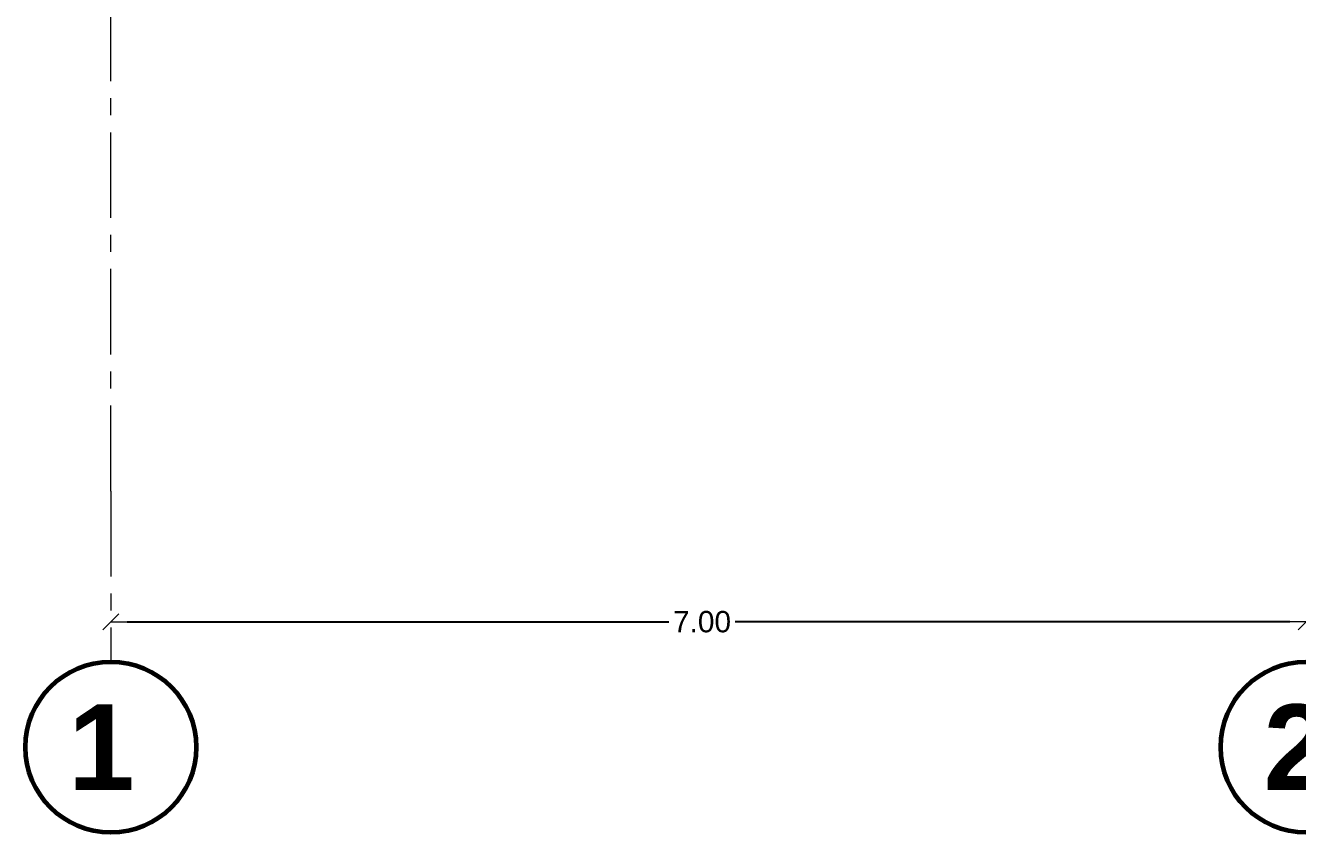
# Model space of a CAD drawing. Header units: inches. Extents: x -19 to 5698, y -728 to 92.
# Drawn here: x 101.32 to 108.77, y 1.05 to 5.78 of the extents above; entities that cross this region are included whole.
import ezdxf

# ---------------------------------------------------------------- set-up
doc = ezdxf.new("R2010")
doc.units = ezdxf.units.IN
doc.header["$MEASUREMENT"] = 0
doc.header["$PDMODE"] = 1
doc.linetypes.add('Punto & Raya', pattern=[0.65, 0.5, -0.075, 0, -0.075])
doc.layers.get('0').update_dxf_attribs({"color": 61})
doc.layers.add('02 _ ARQ _ ALB _ Cotas Ejes', color=7, linetype='Continuous')
doc.layers.add('02 _ ARQ _ ALB _ Ejes Generales', color=251, linetype='Continuous')
doc.styles.add('Estilo_Generado_1', font='swisseb.ttf')
doc.styles.add('Estilo_Generado_4', font='swisse.ttf')
doc.dimstyles.new('Estilo_Generado__1', dxfattribs={"dimtxt": 0.125, "dimasz": 0.095, "dimexe": 0.18, "dimexo": 0.3, "dimgap": 0, "dimtad": 0, "dimtih": 1, "dimtoh": 1, "dimzin": 0, "dimdsep": 46, "dimtxsty": 'Estilo_Generado_4', "dimblk": 'ARROWHEAD_6', "dimblk1": 'ARROWHEAD_6', "dimblk2": 'ARROWHEAD_6', "dimcen": 0.09, "dimse1": 1, "dimse2": 1, "dimclrd": 144, "dimclre": 144, "dimclrt": 7, "dimadec": 0, "dimazin": 0, "dimtfac": 1, "dimtdec": 4, "dimtmove": 0, "dimatfit": 3, "dimfxl": 1, "dimtolj": 1, "dimtzin": 0, "dimarcsym": 0})

# ---------------------------------------------------------------- blocks, each defined once
blk = doc.blocks.new('ARROWHEAD_6')
at = {"color": 0, "linetype": 'Continuous', "lineweight": 0}
for p, q in [((0, 0), (-1, 0)), ((-0.5, -0.5), (0.5, 0.5))]:
    blk.add_line(p, q, dxfattribs=at)
blk = doc.blocks.new('*D89', base_point=(804.059, 0))
at = {"layer": '02 _ ARQ _ ALB _ Cotas Ejes', "color": 144, "linetype": 'Continuous', "lineweight": -2, "transparency": 16777216}
for p, q in [((101.915, 2.2841), (105.0886, 2.2841)), ((108.725, 2.2841), (105.476, 2.2841))]:
    blk.add_line(p, q, dxfattribs=at)
at = {"layer": 'Defpoints', "color": 0, "linetype": 'Continuous', "transparency": 16777216}
for p in [(101.82, 7.45), (108.82, 7.45), (108.82, 2.2841)]:
    blk.add_point(p, dxfattribs=at)
at = {"layer": '02 _ ARQ _ ALB _ Cotas Ejes', "color": 144, "linetype": 'Continuous', "lineweight": -2, "transparency": 16777216, "xscale": 0.095, "yscale": 0.095, "zscale": 0.095, "rotation": 180}
blk.add_blockref('ARROWHEAD_6', (101.82, 2.2841), dxfattribs=at)
at = {"layer": '02 _ ARQ _ ALB _ Cotas Ejes', "color": 144, "linetype": 'Continuous', "lineweight": -2, "transparency": 16777216, "xscale": 0.095, "yscale": 0.095, "zscale": 0.095}
blk.add_blockref('ARROWHEAD_6', (108.82, 2.2841), dxfattribs=at)
at = {"layer": '02 _ ARQ _ ALB _ Cotas Ejes', "color": 7, "linetype": 'Continuous', "lineweight": 13, "transparency": 16777216, "insert": (105.2823, 2.2841), "char_height": 0.125, "attachment_point": 5, "style": 'Estilo_Generado_4'}
blk.add_mtext('\\A1;7.00', dxfattribs=at)

msp = doc.modelspace()

# ---------------------------------------------------------------- linework, layer by layer
at = {"layer": '02 _ ARQ _ ALB _ Ejes Generales', "color": 251, "linetype": 'Punto & Raya', "lineweight": 13, "true_color": 0x636466}
for q in [(101.82, 44.9), (101.82, 2.05)]:
    msp.add_line((101.82, 3.05), q, dxfattribs=at)
at = {"layer": '02 _ ARQ _ ALB _ Ejes Generales', "color": 7, "linetype": 'Continuous', "lineweight": 60}
for centre in [(101.82, 1.55), (108.82, 1.55)]:
    msp.add_circle(centre, 0.5, dxfattribs=at)

# ---------------------------------------------------------------- texts
at = {"layer": '02 _ ARQ _ ALB _ Ejes Generales', "color": 7, "lineweight": 30, "char_height": 0.5, "attachment_point": 1, "style": 'Estilo_Generado_1'}
for s, insert in [('\\A1;{\\pql;\\pt0;\\fSwis721 Ex BT|b1|i0|c0|p34;1}', (101.5708, 1.8)), ('\\A1;{\\pql;\\pt0;\\fSwis721 Ex BT|b1|i0|c0|p34;2}', (108.5709, 1.8))]:
    msp.add_mtext(s, dxfattribs=dict(at, insert=insert))

# ---------------------------------------------------------------- dimensions: what is measured, and where the dimension line sits
at = {"layer": '02 _ ARQ _ ALB _ Cotas Ejes', "color": 144, "linetype": 'Continuous', "lineweight": 13}
dim = msp.add_linear_dim(base=(108.82, 2.2841), p1=(101.82, 7.45), p2=(108.82, 7.45), dimstyle='Estilo_Generado__1', dxfattribs=at)
dim.commit()
dim.dimension.update_dxf_attribs({"geometry": '*D89', "text_midpoint": (105.2823, 2.2841), "dimtype": 160})

doc.saveas('drawing.dxf')
